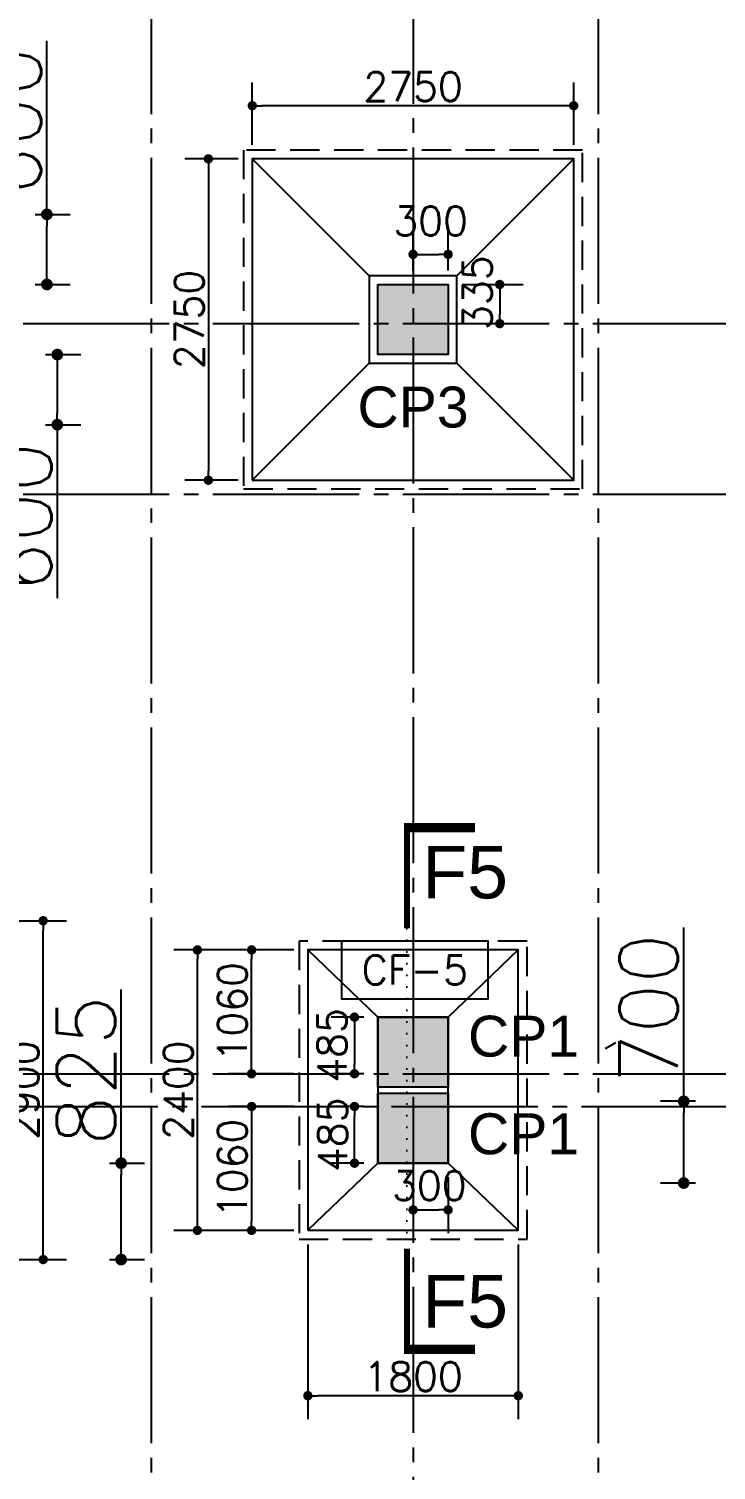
# Model space of a CAD drawing. Extents: x -200722 to 834823, y -494970 to 88783.
# Drawn here: x 266819 to 272698, y 21762 to 34097 of the extents above; entities that cross this region are included whole.
import ezdxf
from ezdxf.enums import TextEntityAlignment as Align

# ---------------------------------------------------------------- set-up
doc = ezdxf.new("R2010")
doc.units = 0
doc.header["$LTSCALE"] = 100
doc.header["$MEASUREMENT"] = 0
doc.header["$PDMODE"] = 34
for name, pattern in [('ACAD_ISO04W100', [30, 24, -3, 0, -3]), ('CL', [3.25, 2.5, -0.25, 0.25, -0.25]), ('DOT', [0.25, 0, -0.25]), ('HIDDEN', [0.375, 0.25, -0.125])]:
    doc.linetypes.add(name, pattern=pattern)
doc.layers.get('0').update_dxf_attribs({"linetype": 'CONTINUOUS'})
doc.layers.get('DEFPOINTS').update_dxf_attribs({"linetype": 'CONTINUOUS'})
for name, color, linetype in [('A-Grid', 5, 'ACAD_ISO04W100'), ('BEAM', 4, 'CONTINUOUS'), ('COL', 150, 'CONTINUOUS'), ('DIM', 3, 'CONTINUOUS'), ('F_EXEC', 3, 'HIDDEN'), ('F_FTG1', 11, 'CONTINUOUS'), ('TEXT', 2, 'CONTINUOUS')]:
    doc.layers.add(name, color=color, linetype=linetype)
doc.layers.add('HATCH', color=252, linetype='CONTINUOUS', lineweight=30)
doc.styles.add('AR', font='arial.ttf')
doc.styles.add('ROMANS', font='romans.shx')
doc.styles.get("Standard").update_dxf_attribs({"font": 'simplex.shx'})
doc.styles.add('TIMES-N', font='arial.ttf')
doc.dimstyles.new('01 S.K', dxfattribs={"dimtxt": 230, "dimasz": 100, "dimexe": 200, "dimexo": 100, "dimgap": 50, "dimtad": 1, "dimdec": 0, "dimzin": 0, "dimdsep": 46, "dimtxsty": 'Standard', "dimblk": 'DOT', "dimcen": 0.09, "dimclrd": 4, "dimclre": 4, "dimclrt": 4, "dimadec": 0, "dimazin": 0, "dimtfac": 1, "dimtdec": 0, "dimtofl": 0, "dimtmove": 0, "dimatfit": 3, "dimfxl": 2, "dimtolj": 1, "dimtzin": 0, "dimarcsym": 1})
doc.dimstyles.new('STANDARD$0', dxfattribs={"dimtxt": 2.5, "dimasz": 2.5, "dimexe": 2, "dimexo": 0.7, "dimgap": 0.9, "dimtad": 1, "dimdec": 0, "dimdsep": 46, "dimtxsty": 'ROMANS', "dimcen": 0.09, "dimclrd": 4, "dimclre": 4, "dimclrt": 3, "dimadec": 0, "dimazin": 0, "dimtfac": 1, "dimtdec": 0, "dimtmove": 0, "dimatfit": 3, "dimfxl": 1, "dimtolj": 1, "dimtzin": 0, "dimarcsym": 0})

# ---------------------------------------------------------------- blocks, each defined once
blk = doc.blocks.new('DOT')
at = {"color": 0, "linetype": 'ByBlock'}
blk.add_line((-0.5, 0), (-1, 0), dxfattribs=at)
at = {"color": 0, "linetype": 'ByBlock', "const_width": 0.5}
blk.add_lwpolyline([(-0.25, 0, 1), (0.25, 0, 1)], format="xyb", close=True, dxfattribs=at)
blk = doc.blocks.new('*D983')
at = {"layer": 'BEAM', "color": 0, "lineweight": -2, "transparency": 16777216}
for p, q in [((270106, 32029), (270106, 32367)), ((270406, 32029), (270406, 32367)), ((270186, 32167), (270326, 32167))]:
    blk.add_line(p, q, dxfattribs=at)
at = {"layer": 'DEFPOINTS', "color": 0, "lineweight": -3, "transparency": 16777216}
for p in [(270406, 32167), (270106, 31909, 7447), (270406, 31909, 7447)]:
    blk.add_point(p, dxfattribs=at)
at = {"layer": 'BEAM', "color": 0, "lineweight": -2, "transparency": 16777216, "xscale": 80, "yscale": 80, "zscale": 80, "rotation": 180}
blk.add_blockref('DOT', (270106, 32167), dxfattribs=at)
at = {"layer": 'BEAM', "color": 0, "lineweight": -2, "transparency": 16777216, "xscale": 80, "yscale": 80, "zscale": 80}
blk.add_blockref('DOT', (270406, 32167), dxfattribs=at)
at = {"layer": 'BEAM', "color": 0, "transparency": 16777216, "insert": (270256, 32452), "char_height": 248, "attachment_point": 5}
blk.add_mtext('\\A1;300', dxfattribs=at)
blk = doc.blocks.new('_DOT')
at = {"color": 0, "linetype": 'ByBlock'}
blk.add_line((-0.5, 0), (-1, 0), dxfattribs=at)
at = {"color": 0, "linetype": 'ByBlock', "const_width": 0.5}
blk.add_lwpolyline([(-0.25, 0, 1), (0.25, 0, 1)], format="xyb", close=True, dxfattribs=at)
blk = doc.blocks.new('*D984')
at = {"layer": 'BEAM', "color": 0, "lineweight": -2, "transparency": 16777216}
for p, q in [((270526, 31909), (271047, 31909)), ((270847, 31829), (270847, 31654)), ((270526, 31574), (271047, 31574))]:
    blk.add_line(p, q, dxfattribs=at)
at = {"layer": 'DEFPOINTS', "color": 0, "lineweight": -3, "transparency": 16777216}
for p in [(270406, 31909, 7447), (270406, 31574, 7447), (270847, 31574)]:
    blk.add_point(p, dxfattribs=at)
at = {"layer": 'BEAM', "color": 0, "lineweight": -2, "transparency": 16777216, "xscale": 80, "yscale": 80, "zscale": 80}
for p, rotation in [((270847, 31909), 90), ((270847, 31574), 270)]:
    blk.add_blockref('DOT', p, dxfattribs=dict(at, rotation=rotation))
at = {"layer": 'BEAM', "color": 0, "transparency": 16777216, "insert": (270656, 31839), "char_height": 248, "attachment_point": 5, "rotation": 90}
blk.add_mtext('\\A1;335', dxfattribs=at)
blk = doc.blocks.new('*D985')
at = {"layer": 'BEAM', "color": 0, "lineweight": -2, "transparency": 16777216}
for p, q in [((268731, 33104), (268731, 33639)), ((271480, 33104), (271480, 33639)), ((271400, 33439), (268811, 33439))]:
    blk.add_line(p, q, dxfattribs=at)
at = {"layer": 'DEFPOINTS', "color": 0, "lineweight": -3, "transparency": 16777216}
for p in [(268731, 33439), (268731, 32984, 7447), (271480, 32984, 7447)]:
    blk.add_point(p, dxfattribs=at)
at = {"layer": 'BEAM', "color": 0, "lineweight": -2, "transparency": 16777216, "xscale": 80, "yscale": 80, "zscale": 80, "rotation": 180}
blk.add_blockref('DOT', (268731, 33439), dxfattribs=at)
at = {"layer": 'BEAM', "color": 0, "lineweight": -2, "transparency": 16777216, "xscale": 80, "yscale": 80, "zscale": 80}
blk.add_blockref('DOT', (271480, 33439), dxfattribs=at)
at = {"layer": 'BEAM', "color": 0, "transparency": 16777216, "insert": (270106, 33603), "char_height": 248, "attachment_point": 5}
blk.add_mtext('\\A1;2750', dxfattribs=at)
blk = doc.blocks.new('*D986')
at = {"layer": 'BEAM', "color": 0, "lineweight": -2, "transparency": 16777216}
for p, q in [((268611, 32984), (268155, 32984)), ((268355, 32904), (268355, 30314)), ((268611, 30234), (268155, 30234))]:
    blk.add_line(p, q, dxfattribs=at)
at = {"layer": 'DEFPOINTS', "color": 0, "lineweight": -3, "transparency": 16777216}
for p in [(268731, 32984, 7447), (268355, 30234), (268731, 30234, 7447)]:
    blk.add_point(p, dxfattribs=at)
at = {"layer": 'BEAM', "color": 0, "lineweight": -2, "transparency": 16777216, "xscale": 80, "yscale": 80, "zscale": 80}
for p, rotation in [((268355, 32984), 90), ((268355, 30234), 270)]:
    blk.add_blockref('DOT', p, dxfattribs=dict(at, rotation=rotation))
at = {"layer": 'BEAM', "color": 0, "transparency": 16777216, "insert": (268191, 31609), "char_height": 248, "attachment_point": 5, "rotation": 90}
blk.add_mtext('\\A1;2750', dxfattribs=at)
blk = doc.blocks.new('*D1206')
at = {"layer": 'BEAM', "color": 0, "lineweight": -2, "transparency": 16777216}
for p, q in [((265973, 26464), (267142, 26464)), ((266942, 23644), (266942, 26384)), ((265973, 23564), (267142, 23564))]:
    blk.add_line(p, q, dxfattribs=at)
at = {"layer": 'DEFPOINTS', "color": 0, "lineweight": -3, "transparency": 16777216}
for p in [(265853, 26464, 7447), (266942, 26464), (265853, 23564, 7447)]:
    blk.add_point(p, dxfattribs=at)
at = {"layer": 'BEAM', "color": 0, "lineweight": -2, "transparency": 16777216, "xscale": 80, "yscale": 80, "zscale": 80}
for p, rotation in [((266942, 26464), 90), ((266942, 23564), 270)]:
    blk.add_blockref('DOT', p, dxfattribs=dict(at, rotation=rotation))
at = {"layer": 'BEAM', "color": 0, "transparency": 16777216, "insert": (266778, 25014), "char_height": 248, "attachment_point": 5, "rotation": 90}
blk.add_mtext('\\A1;2900', dxfattribs=at)
blk = doc.blocks.new('*D1332')
at = {"layer": 'BEAM', "color": 0, "lineweight": -2, "transparency": 16777216}
for p, q in [((269686, 25639), (269405, 25639)), ((269605, 25559), (269605, 25234)), ((269686, 25154), (269405, 25154))]:
    blk.add_line(p, q, dxfattribs=at)
at = {"layer": 'DEFPOINTS', "color": 0, "lineweight": -3, "transparency": 16777216}
for p in [(269806, 25639, 7447), (269605, 25154), (269806, 25154, 7447)]:
    blk.add_point(p, dxfattribs=at)
at = {"layer": 'BEAM', "color": 0, "lineweight": -2, "transparency": 16777216, "xscale": 80, "yscale": 80, "zscale": 80}
for p, rotation in [((269605, 25639), 90), ((269605, 25154), 270)]:
    blk.add_blockref('DOT', p, dxfattribs=dict(at, rotation=rotation))
at = {"layer": 'BEAM', "color": 0, "transparency": 16777216, "insert": (269413, 25397), "char_height": 248, "attachment_point": 5, "rotation": 90}
blk.add_mtext('\\A1;485', dxfattribs=at)
blk = doc.blocks.new('*D1333')
at = {"layer": 'BEAM', "color": 0, "lineweight": -2, "transparency": 16777216}
for p, q in [((270106, 24269), (270106, 23789)), ((270406, 24269), (270406, 23789)), ((270186, 23989), (270326, 23989))]:
    blk.add_line(p, q, dxfattribs=at)
at = {"layer": 'DEFPOINTS', "color": 0, "lineweight": -3, "transparency": 16777216}
for p in [(270106, 24389, 7447), (270406, 24389, 7447), (270406, 23989)]:
    blk.add_point(p, dxfattribs=at)
at = {"layer": 'BEAM', "color": 0, "lineweight": -2, "transparency": 16777216, "xscale": 80, "yscale": 80, "zscale": 80, "rotation": 180}
blk.add_blockref('DOT', (270106, 23989), dxfattribs=at)
at = {"layer": 'BEAM', "color": 0, "lineweight": -2, "transparency": 16777216, "xscale": 80, "yscale": 80, "zscale": 80}
blk.add_blockref('DOT', (270406, 23989), dxfattribs=at)
at = {"layer": 'BEAM', "color": 0, "transparency": 16777216, "insert": (270245, 24197), "char_height": 248, "attachment_point": 5}
blk.add_mtext('\\A1;300', dxfattribs=at)
blk = doc.blocks.new('*D1334')
at = {"layer": 'BEAM', "color": 0, "lineweight": -2, "transparency": 16777216}
for p, q in [((269686, 24874), (269405, 24874)), ((269605, 24469), (269605, 24794)), ((269686, 24389), (269405, 24389))]:
    blk.add_line(p, q, dxfattribs=at)
at = {"layer": 'DEFPOINTS', "color": 0, "lineweight": -3, "transparency": 16777216}
for p in [(269605, 24874), (269806, 24874, 7447), (269806, 24389, 7447)]:
    blk.add_point(p, dxfattribs=at)
at = {"layer": 'BEAM', "color": 0, "lineweight": -2, "transparency": 16777216, "xscale": 80, "yscale": 80, "zscale": 80}
for p, rotation in [((269605, 24874), 90), ((269605, 24389), 270)]:
    blk.add_blockref('DOT', p, dxfattribs=dict(at, rotation=rotation))
at = {"layer": 'BEAM', "color": 0, "transparency": 16777216, "insert": (269418, 24632), "char_height": 248, "attachment_point": 5, "rotation": 90}
blk.add_mtext('\\A1;485', dxfattribs=at)
blk = doc.blocks.new('*D1335')
at = {"layer": 'BEAM', "color": 0, "lineweight": -2, "transparency": 16777216}
for p, q in [((269086, 24874), (268525, 24874)), ((268725, 24794), (268725, 23894)), ((269086, 23814), (268525, 23814))]:
    blk.add_line(p, q, dxfattribs=at)
at = {"layer": 'DEFPOINTS', "color": 0, "lineweight": -3, "transparency": 16777216}
for p in [(269206, 24874, 7447), (268725, 23814), (269206, 23814, 7447)]:
    blk.add_point(p, dxfattribs=at)
at = {"layer": 'BEAM', "color": 0, "lineweight": -2, "transparency": 16777216, "xscale": 80, "yscale": 80, "zscale": 80}
for p, rotation in [((268725, 24874), 90), ((268725, 23814), 270)]:
    blk.add_blockref('DOT', p, dxfattribs=dict(at, rotation=rotation))
at = {"layer": 'BEAM', "color": 0, "transparency": 16777216, "insert": (268561, 24344), "char_height": 248, "attachment_point": 5, "rotation": 90}
blk.add_mtext('\\A1;1060', dxfattribs=at)
blk = doc.blocks.new('*D1336')
at = {"layer": 'BEAM', "color": 0, "lineweight": -2, "transparency": 16777216}
for p, q in [((269086, 26214), (268525, 26214)), ((268725, 25234), (268725, 26134)), ((269086, 25154), (268525, 25154))]:
    blk.add_line(p, q, dxfattribs=at)
at = {"layer": 'DEFPOINTS', "color": 0, "lineweight": -3, "transparency": 16777216}
for p in [(268725, 26214), (269206, 26214, 7447), (269206, 25154, 7447)]:
    blk.add_point(p, dxfattribs=at)
at = {"layer": 'BEAM', "color": 0, "lineweight": -2, "transparency": 16777216, "xscale": 80, "yscale": 80, "zscale": 80}
for p, rotation in [((268725, 26214), 90), ((268725, 25154), 270)]:
    blk.add_blockref('DOT', p, dxfattribs=dict(at, rotation=rotation))
at = {"layer": 'BEAM', "color": 0, "transparency": 16777216, "insert": (268561, 25684), "char_height": 248, "attachment_point": 5, "rotation": 90}
blk.add_mtext('\\A1;1060', dxfattribs=at)
blk = doc.blocks.new('*D1337')
at = {"layer": 'BEAM', "color": 0, "lineweight": -2, "transparency": 16777216}
for p, q in [((269086, 26214), (268061, 26214)), ((268261, 23894), (268261, 26134)), ((269086, 23814), (268061, 23814))]:
    blk.add_line(p, q, dxfattribs=at)
at = {"layer": 'DEFPOINTS', "color": 0, "lineweight": -3, "transparency": 16777216}
for p in [(268261, 26214), (269206, 26214, 7447), (269206, 23814, 7447)]:
    blk.add_point(p, dxfattribs=at)
at = {"layer": 'BEAM', "color": 0, "lineweight": -2, "transparency": 16777216, "xscale": 80, "yscale": 80, "zscale": 80}
for p, rotation in [((268261, 26214), 90), ((268261, 23814), 270)]:
    blk.add_blockref('DOT', p, dxfattribs=dict(at, rotation=rotation))
at = {"layer": 'BEAM', "color": 0, "transparency": 16777216, "insert": (268097, 25014), "char_height": 248, "attachment_point": 5, "rotation": 90}
blk.add_mtext('\\A1;2400', dxfattribs=at)
blk = doc.blocks.new('*D1338')
at = {"layer": 'BEAM', "color": 0, "lineweight": -2, "transparency": 16777216}
for p, q in [((269206, 23694), (269206, 22199)), ((271006, 23694), (271006, 22199)), ((270926, 22399), (269286, 22399))]:
    blk.add_line(p, q, dxfattribs=at)
at = {"layer": 'DEFPOINTS', "color": 0, "lineweight": -3, "transparency": 16777216}
for p in [(269206, 23814, 7447), (271006, 23814, 7447), (269206, 22399)]:
    blk.add_point(p, dxfattribs=at)
at = {"layer": 'BEAM', "color": 0, "lineweight": -2, "transparency": 16777216, "xscale": 80, "yscale": 80, "zscale": 80, "rotation": 180}
blk.add_blockref('DOT', (269206, 22399), dxfattribs=at)
at = {"layer": 'BEAM', "color": 0, "lineweight": -2, "transparency": 16777216, "xscale": 80, "yscale": 80, "zscale": 80}
blk.add_blockref('DOT', (271006, 22399), dxfattribs=at)
at = {"layer": 'BEAM', "color": 0, "transparency": 16777216, "insert": (270106, 22563), "char_height": 248, "attachment_point": 5}
blk.add_mtext('\\A1;1800', dxfattribs=at)
blk = doc.blocks.new('*D2971')
at = {"color": 4, "lineweight": -2, "ltscale": 0.4, "transparency": 16777216}
for p, q in [((272421, 24919), (272421, 26405)), ((272521, 24919), (272221, 24919)), ((272421, 24319), (272421, 24819)), ((272521, 24219), (272221, 24219))]:
    blk.add_line(p, q, dxfattribs=at)
at = {"layer": 'DEFPOINTS', "color": 0, "lineweight": -3, "ltscale": 0.4, "transparency": 16777216}
for p in [(272421, 24919), (277169, 24919), (276998, 24219)]:
    blk.add_point(p, dxfattribs=at)
at = {"color": 4, "lineweight": -2, "ltscale": 0.4, "transparency": 16777216, "xscale": 100, "yscale": 100, "zscale": 100}
for p, rotation in [((272421, 24919), 90), ((272421, 24219), 270)]:
    blk.add_blockref('_DOT', p, dxfattribs=dict(at, rotation=rotation))
at = {"color": 4, "lineweight": -3, "ltscale": 0.4, "transparency": 16777216, "insert": (272121, 25712), "char_height": 500, "attachment_point": 5, "rotation": 90}
blk.add_mtext('\\A1;700', dxfattribs=at)
blk = doc.blocks.new('*D2995')
at = {"color": 4, "lineweight": -2, "ltscale": 0.4, "transparency": 16777216}
for p, q in [((267609, 24389), (267609, 25875)), ((267509, 24389), (267809, 24389)), ((267609, 23664), (267609, 24289)), ((267509, 23564), (267809, 23564))]:
    blk.add_line(p, q, dxfattribs=at)
at = {"layer": 'DEFPOINTS', "color": 0, "lineweight": -3, "ltscale": 0.4, "transparency": 16777216}
for p in [(265023, 24389), (267609, 24389), (265240, 23564)]:
    blk.add_point(p, dxfattribs=at)
at = {"color": 4, "lineweight": -2, "ltscale": 0.4, "transparency": 16777216, "xscale": 100, "yscale": 100, "zscale": 100}
for p, rotation in [((267609, 24389), 90), ((267609, 23564), 270)]:
    blk.add_blockref('_DOT', p, dxfattribs=dict(at, rotation=rotation))
at = {"color": 4, "lineweight": -3, "ltscale": 0.4, "transparency": 16777216, "insert": (267309, 25182), "char_height": 500, "attachment_point": 5, "rotation": 90}
blk.add_mtext('\\A1;825', dxfattribs=at)
blk = doc.blocks.new('*D3019')
at = {"color": 4, "lineweight": -2, "ltscale": 0.4, "transparency": 16777216}
for p, q in [((266974, 32509), (266974, 33995)), ((266874, 32509), (267174, 32509)), ((266974, 32009), (266974, 32409)), ((266874, 31909), (267174, 31909))]:
    blk.add_line(p, q, dxfattribs=at)
at = {"layer": 'DEFPOINTS', "color": 0, "lineweight": -3, "ltscale": 0.4, "transparency": 16777216}
for p in [(264932, 32509), (266974, 32509), (264932, 31909)]:
    blk.add_point(p, dxfattribs=at)
at = {"color": 4, "lineweight": -2, "ltscale": 0.4, "transparency": 16777216, "xscale": 100, "yscale": 100, "zscale": 100}
for p, rotation in [((266974, 32509), 90), ((266974, 31909), 270)]:
    blk.add_blockref('_DOT', p, dxfattribs=dict(at, rotation=rotation))
at = {"color": 4, "lineweight": -3, "ltscale": 0.4, "transparency": 16777216, "insert": (266674, 33302), "char_height": 500, "attachment_point": 5, "rotation": 90}
blk.add_mtext('\\A1;600', dxfattribs=at)
blk = doc.blocks.new('*D3020')
at = {"color": 4, "lineweight": -2, "ltscale": 0.4, "transparency": 16777216}
for p, q in [((266963, 31309), (267263, 31309)), ((267063, 31209), (267063, 30809)), ((266963, 30709), (267263, 30709)), ((267063, 30709), (267063, 29224))]:
    blk.add_line(p, q, dxfattribs=at)
at = {"layer": 'DEFPOINTS', "color": 0, "lineweight": -3, "ltscale": 0.4, "transparency": 16777216}
for p in [(264862, 31309), (265020, 30709), (267063, 30709)]:
    blk.add_point(p, dxfattribs=at)
at = {"color": 4, "lineweight": -2, "ltscale": 0.4, "transparency": 16777216, "xscale": 100, "yscale": 100, "zscale": 100}
for p, rotation in [((267063, 31309), 90), ((267063, 30709), 270)]:
    blk.add_blockref('_DOT', p, dxfattribs=dict(at, rotation=rotation))
at = {"color": 4, "lineweight": -3, "ltscale": 0.4, "transparency": 16777216, "insert": (266763, 29917), "char_height": 500, "attachment_point": 5, "rotation": 90}
blk.add_mtext('\\A1;600', dxfattribs=at)

msp = doc.modelspace()

# ---------------------------------------------------------------- hatches: boundary and pattern name
at = {"layer": 'HATCH', "ltscale": 0.4, "true_color": 0x000000}
for points in [[(269805.6, 31909.4), (270405.6, 31909.4), (270405.6, 31309.4), (269805.6, 31309.4)], [(269805.6, 25639.4), (270405.6, 25639.4), (270405.6, 25039.4), (269805.6, 25039.4)], [(269805.6, 24989.4), (270405.6, 24989.4), (270405.6, 24389.4), (269805.6, 24389.4)]]:
    msp.add_hatch(color=18, dxfattribs=at).paths.add_polyline_path(points)

# ---------------------------------------------------------------- linework, layer by layer
at = {"color": 1, "linetype": 'DOT', "ltscale": 4}
msp.add_line((270053.9, 26398.5, 7446.6), (270053.9, 23657.5, 7446.6), dxfattribs=at)
at = {"color": 18, "lineweight": -3, "ltscale": 0.4, "true_color": 0x000000}
msp.add_line((271752.9, 25371.3), (271839.5, 25421.3), dxfattribs=at)
at = {"layer": 'A-Grid', "color": 8, "linetype": 'CL', "ltscale": 5}
for p, q in [((270105.6, 59081, 7446.6), (270105.6, 10145.9, 7446.6)), ((224519.6, 31574.4, 7446.6), (327010.7, 31574.4, 7446.6)), ((224519.6, 30114.4, 7446.6), (327010.7, 30114.4, 7446.6)), ((224519.6, 25154.4, 7446.6), (327010.7, 25154.4, 7446.6)), ((226047.7, 24874.4, 7446.6), (278542.8, 24874.4, 7446.6))]:
    msp.add_line(p, q, dxfattribs=at)
at = {"layer": 'A-Grid', "color": 8, "linetype": 'CL', "ltscale": 5, "elevation": 7446.6}
for points in [[(267865.6, 62242.9), (267865.6, -9708.8)], [(271689.6, 62242.9), (271689.6, -9708.8)]]:
    msp.add_lwpolyline(points, dxfattribs=at)
at = {"layer": 'COL', "color": 18, "ltscale": 500, "true_color": 0x000000, "elevation": 7446.6}
for points in [[(269805.6, 31909.4), (270405.6, 31909.4), (270405.6, 31309.4), (269805.6, 31309.4), (269805.6, 31909.4)], [(269805.6, 25639.4), (270405.6, 25639.4), (270405.6, 25039.4), (269805.6, 25039.4), (269805.6, 25639.4)], [(269805.6, 24989.4), (270405.6, 24989.4), (270405.6, 24389.4), (269805.6, 24389.4), (269805.6, 24989.4)]]:
    msp.add_lwpolyline(points, dxfattribs=at)
at = {"layer": 'DIM', "color": 1, "elevation": 7446.6}
for points in [[(270637.1, 27261.1, 80, 80, 0), (270053.9, 27261.1, 50, 50, 0), (270053.9, 26398.5, 50, 50, 0)], [(270637.1, 22795, 80, 80, 0), (270053.9, 22795, 50, 50, 0), (270053.9, 23657.5, 50, 50, 0)]]:
    msp.add_lwpolyline(points, format="xyseb", dxfattribs=at)
at = {"layer": 'F_EXEC', "color": 18, "ltscale": 10, "true_color": 0x000000, "elevation": 7446.6}
for points in [[(268655.6, 30159.4), (271555.6, 30159.4), (271555.6, 33059.4), (268655.6, 33059.4)], [(269130.6, 23739.4), (271080.6, 23739.4), (271080.6, 26289.4), (269130.6, 26289.4)]]:
    msp.add_lwpolyline(points, close=True, dxfattribs=at)
at = {"layer": 'F_FTG1', "color": 18, "ltscale": 0.4, "true_color": 0x000000}
for p, q in [((269730.6, 31984.4, 7446.6), (268730.8, 32984.4, 7446.6)), ((270480.6, 31984.4, 7446.6), (271480.4, 32984.4, 7446.6)), ((269730.6, 31234.4, 7446.6), (268730.6, 30234.6, 7446.6)), ((270480.6, 31234.4, 7446.6), (271480.6, 30234.6, 7446.6)), ((269805.6, 25639.4, 7446.6), (269205.6, 26214.4, 7446.6)), ((270405.6, 25639.4, 7446.6), (271005.6, 26214.4, 7446.6)), ((269805.6, 24389.4, 7446.6), (269205.6, 23814.4, 7446.6)), ((270405.6, 24389.4, 7446.6), (271005.6, 23814.4, 7446.6))]:
    msp.add_line(p, q, dxfattribs=at)
at = {"layer": 'F_FTG1', "color": 18, "ltscale": 0.4, "true_color": 0x000000, "elevation": 7446.6}
for points in [[(268730.6, 30234.4), (271480.6, 30234.4), (271480.6, 32984.4), (268730.6, 32984.4)], [(269730.6, 31234.4), (270480.6, 31234.4), (270480.6, 31984.4), (269730.6, 31984.4)], [(269205.6, 23814.4), (271005.6, 23814.4), (271005.6, 26214.4), (269205.6, 26214.4)], [(270405.6, 25639.4), (269805.6, 25639.4), (269805.6, 24389.4), (270405.6, 24389.4)]]:
    msp.add_lwpolyline(points, close=True, dxfattribs=at)
at = {"layer": 'TEXT', "color": 18, "true_color": 0x000000, "elevation": -10343.8}
msp.add_lwpolyline([(269496.6, 26292.6), (270745.4, 26292.6), (270745.4, 25792.7), (269496.6, 25792.7)], close=True, dxfattribs=at)

# ---------------------------------------------------------------- texts
at = {"layer": 'TEXT', "color": 18, "true_color": 0x000000, "style": 'AR'}
for s, p in [('CP3', (269630.4, 30685.2)), ('CP1', (270575.8, 25301, -14893.2)), ('CP1', (270575.8, 24465.4, -14893.2))]:
    msp.add_text(s, height=350, dxfattribs=at).set_placement(p)
at = {"layer": 'TEXT', "color": 18, "true_color": 0x000000, "style": 'TIMES-N'}
for p in [(270184.5, 26879.7, 7446.6), (270184.5, 23207.6, 7446.6)]:
    msp.add_text('F5', height=450, dxfattribs=at).set_placement(p, align=Align.MIDDLE_LEFT)
at = {"layer": 'TEXT', "color": 18, "true_color": 0x000000}
msp.add_text('CF-5', height=250, dxfattribs=at).set_placement((270121, 26042.7, -10343.8), align=Align.MIDDLE)

# ---------------------------------------------------------------- dimensions: what is measured, and where the dimension line sits
at = {"color": 5, "lineweight": -3, "ltscale": 0.4}
for base, p1, p2, picture, middle in [((266973.8, 32509.4), (264931.7, 31909.4, 7446.6), (264931.7, 32509.4, 7446.6), '*D3019', (266673.8, 33302.2)), ((267063.1, 30709.4), (264862.2, 31309.4, 7446.6), (265019.6, 30709.4), '*D3020', (266763.1, 29916.5)), ((272421.3, 24919.4), (276997.7, 24219.4, 7446.6), (277168.6, 24919.4, 7446.6), '*D2971', (272121.3, 25712.2)), ((267608.7, 24389.4), (265240.1, 23564.4, 7446.6), (265022.6, 24389.4, 7446.6), '*D2995', (267308.7, 25182.2))]:
    dim = msp.add_linear_dim(base=base, p1=p1, p2=p2, angle=90, dimstyle='01 S.K', override={"dimtxt": 500, "dimfxl": 100, "dimfxlon": 1}, dxfattribs=at)
    dim.commit()
    dim.dimension.update_dxf_attribs({"geometry": picture, "text_midpoint": middle})
at = {"layer": 'BEAM', "color": 18, "true_color": 0x000000}
for base, p1, p2, picture, middle in [((268730.8, 33439), (271480.4, 32984.4, 7446.6), (268730.8, 32984.4, 7446.6), '*D985', (270105.6, 33603)), ((269205.6, 22398.5), (271005.6, 23814.4, 7446.6), (269205.6, 23814.4, 7446.6), '*D1338', (270105.6, 22562.5))]:
    dim = msp.add_linear_dim(base=base, p1=p1, p2=p2, dimstyle='STANDARD$0', override={"dimscale": 8, "dimtxt": 31, "dimasz": 10, "dimexe": 25, "dimexo": 15, "dimgap": 5, "dimzin": 3, "dimtxsty": 'Standard', "dimblk": 'DOT', "dimcen": 3, "dimdle": 1, "dimclrd": 0, "dimclre": 0, "dimclrt": 0, "dimtmove": 2, "dimldrblk": 'DOT', "dimtzin": 3}, dxfattribs=at)
    dim.commit()
    dim.dimension.update_dxf_attribs({"geometry": picture, "text_midpoint": middle})
for base, p1, p2, picture, middle in [((268355, 30234.4), (268730.8, 32984.4, 7446.6), (268730.6, 30234.4, 7446.6), '*D986', (268191, 31609.4)), ((266941.9, 26464.4), (265852.6, 23564.4, 7446.6), (265852.6, 26464.4, 7446.6), '*D1206', (266777.9, 25014.4)), ((268261.3, 26214.4), (269205.6, 23814.4, 7446.6), (269205.6, 26214.4, 7446.6), '*D1337', (268097.3, 25014.4)), ((268725.4, 26214.4), (269205.6, 25154.4, 7446.6), (269205.6, 26214.4, 7446.6), '*D1336', (268561.4, 25684.4)), ((268725.4, 23814.4), (269205.6, 24874.4, 7446.6), (269205.6, 23814.4, 7446.6), '*D1335', (268561.4, 24344.4))]:
    dim = msp.add_linear_dim(base=base, p1=p1, p2=p2, angle=90, dimstyle='STANDARD$0', override={"dimscale": 8, "dimtxt": 31, "dimasz": 10, "dimexe": 25, "dimexo": 15, "dimgap": 5, "dimzin": 3, "dimtxsty": 'Standard', "dimblk": 'DOT', "dimcen": 3, "dimdle": 1, "dimclrd": 0, "dimclre": 0, "dimclrt": 0, "dimtmove": 2, "dimldrblk": 'DOT', "dimtzin": 3}, dxfattribs=at)
    dim.commit()
    dim.dimension.update_dxf_attribs({"geometry": picture, "text_midpoint": middle})
for base, p1, p2, picture, middle in [((270405.6, 32167.5), (270105.6, 31909.4, 7446.6), (270405.6, 31909.4, 7446.6), '*D983', (270255.6, 32451.7)), ((270405.6, 23989.2), (270105.6, 24389.4, 7446.6), (270405.6, 24389.4, 7446.6), '*D1333', (270245.1, 24197.3))]:
    dim = msp.add_linear_dim(base=base, p1=p1, p2=p2, dimstyle='STANDARD$0', override={"dimscale": 8, "dimtxt": 31, "dimasz": 10, "dimexe": 25, "dimexo": 15, "dimgap": 5, "dimzin": 3, "dimtxsty": 'Standard', "dimblk": 'DOT', "dimcen": 3, "dimdle": 1, "dimclrd": 0, "dimclre": 0, "dimclrt": 0, "dimtmove": 2, "dimldrblk": 'DOT', "dimtzin": 3}, dxfattribs=at)
    dim.commit()
    dim.dimension.update_dxf_attribs({"geometry": picture, "text_midpoint": middle, "dimtype": 160})
for base, p1, p2, picture, middle in [((270847.3, 31574.4), (270405.6, 31909.4, 7446.6), (270405.6, 31574.4, 7446.6), '*D984', (270655.8, 31839.2)), ((269604.6, 25154.4), (269805.6, 25639.4, 7446.6), (269805.6, 25154.4, 7446.6), '*D1332', (269412.8, 25396.9)), ((269604.6, 24874.4), (269805.6, 24389.4, 7446.6), (269805.6, 24874.4, 7446.6), '*D1334', (269417.7, 24631.9))]:
    dim = msp.add_linear_dim(base=base, p1=p1, p2=p2, angle=90, dimstyle='STANDARD$0', override={"dimscale": 8, "dimtxt": 31, "dimasz": 10, "dimexe": 25, "dimexo": 15, "dimgap": 5, "dimzin": 3, "dimtxsty": 'Standard', "dimblk": 'DOT', "dimcen": 3, "dimdle": 1, "dimclrd": 0, "dimclre": 0, "dimclrt": 0, "dimtmove": 2, "dimldrblk": 'DOT', "dimtzin": 3}, dxfattribs=at)
    dim.commit()
    dim.dimension.update_dxf_attribs({"geometry": picture, "text_midpoint": middle, "dimtype": 160})

doc.saveas('drawing.dxf')
